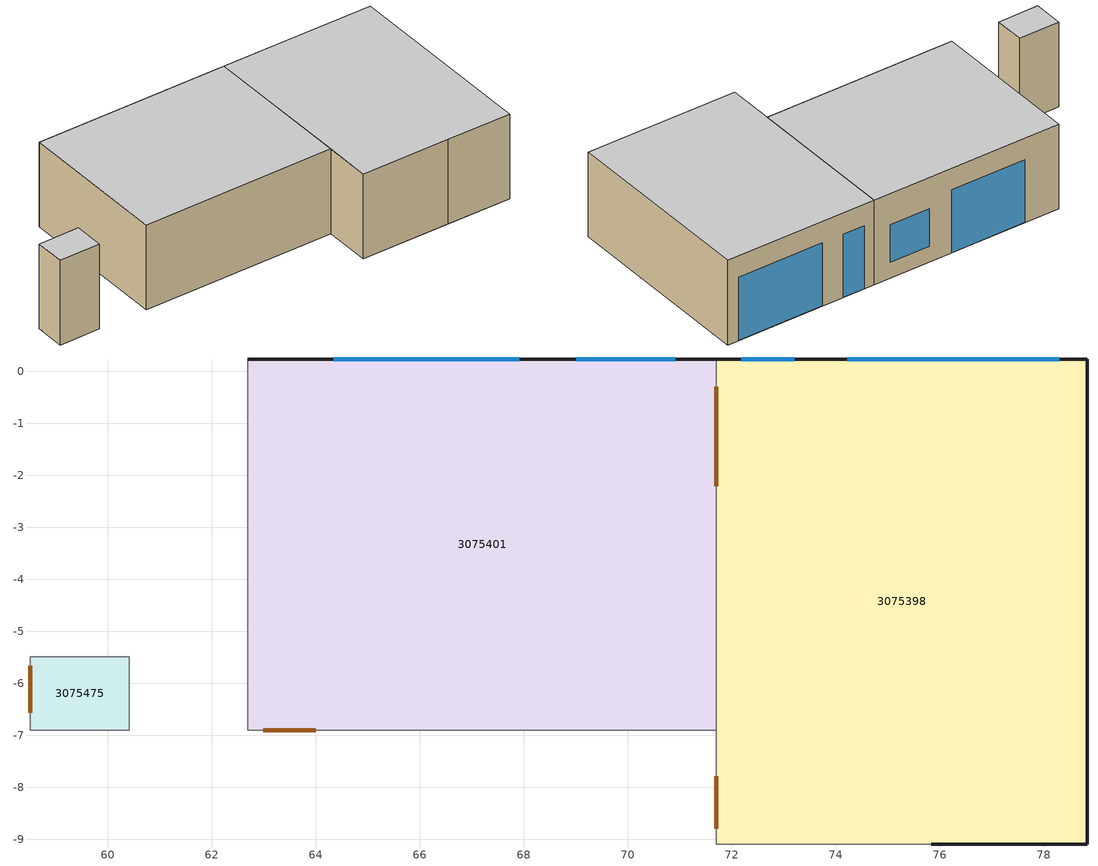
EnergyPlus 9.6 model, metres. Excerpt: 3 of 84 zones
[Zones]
3075401
 floor ground (7595720): 71.7,0.23 71.7,-6.9 62.7,-6.9 62.7,0.23 z46.64
 wall outside (7491882): 71.7,0.23 62.7,0.23 z46.64:50.68
 wall to 3075398 (7514533_Adjacent): 71.7,-6.9 71.7,0.23 z46.64:50.68
 wall to 3075364 (7515037): 62.7,-6.9 71.7,-6.9 z46.64:50.68
 wall to 3075375 (7515233): 62.7,0.23 62.7,-6.9 z46.64:50.68
 window (7537627): 67.92,0.23 64.35,0.23 z46.66:49.66
 window (7537741): 70.91,0.23 69.01,0.23 z47.4:49.2
 door inside (7559049): 71.7,-2.21 71.7,-0.3 z46.65:48.76
 door inside (7559370): 62.99,-6.9 64,-6.9 z46.65:48.76
 ceiling to 3075620 (7600772): 71.7,-6.9 71.7,0.23 62.7,0.23 62.7,-6.9 z50.68
3075398
 floor ground (7595720): 78.83,0.23 78.83,-9.09 71.7,-9.09 71.7,0.23 z46.64
 wall outside (7491699): 75.83,-9.09 78.83,-9.09 z46.64:50.68
 wall outside (7491806): 78.83,-9.09 78.83,0.23 z46.64:50.68
 wall outside (7491882): 78.83,0.23 71.7,0.23 z46.64:50.68
 wall to 3075364 (7514227): 71.7,-9.09 75.83,-9.09 z46.64:50.68
 wall to 3075364 (7514533): 71.7,-6.9 71.7,-9.09 z46.64:50.68
 window (7538308): 78.3,0.23 74.22,0.23 z46.66:49.66
 window (7538232): 73.2,0.23 72.18,0.23 z46.66:49.66
 door inside (7559431): 71.7,-7.79 71.7,-8.8 z46.65:48.76
 ceiling to 3075618 (7600772): 78.83,-9.09 78.83,0.23 71.7,0.23 71.7,-9.09 z50.68
3075475
 floor ground (7595720): 60.41,-5.49 60.41,-6.9 58.52,-6.9 58.52,-5.49 z46.64
 wall to 3075364 (7515393): 58.52,-6.9 60.41,-6.9 z46.64:50.68
 wall to 3075375 (7557749): 60.41,-6.9 60.41,-5.49 z46.64:50.68
 wall to 3075472 (7557750_Adjacent): 58.52,-5.49 58.52,-6.9 z46.64:50.68
 wall to 3075651 (7557751_Adjacent): 60.41,-5.49 58.52,-5.49 z46.64:50.68
 door inside (7558647): 58.52,-5.66 58.52,-6.57 z46.65:48.76
 ceiling to 3075660 (7600772): 60.41,-6.9 60.41,-5.49 58.52,-5.49 58.52,-6.9 z50.68
[Schedule:Compact]
3075702_NORM: Through: 08/31, For: AllDays, Until: 24:00, 0, Through: 09/01, For: AllDays, Until: 07:30, 0, Until: 08:00, 0.3, Until: 08:30, 0.6, Until: 09:00, 0.6, Until: 09:30, 0, Until: 10:00, 0, Until: 10:30, 1, Until: 11:00, 1, Until: 11:30, 0, Until: 12:00, 0, Until: 12:30, 0.7, Until: 13:00, 0.7, Until: 13:30, 0.7, Until: 14:00, 0, Until: 14:30, 0.4, Until: 15:00, 0.4, Until: 15:30, 0, Until: 16:00, 0, Until: 16:30, 0, Until: 17:00, 0, Until: 17:30, 0, Until: 24:00, 0, Through: 09/02, For: AllDays, Until: 07:30, 0, Until: 08:00, 0.2, Until: 08:30, 0.4, Until: 09:00, 1, Until: 09:30, 1, Until: 10:00, 0, Until: 10:30, 0, Until: 11:00, 0.2, Until: 11:30, 0.2, Until: 12:00, 0, Until: 12:30, 0, Until: 13:00, 0, Until: 13:30, 0, Until: 14:00, 0, Until: 14:30, 0, Until: 15:00, 0, Until: 15:30, 0, Until: 16:00, 0, Until: 16:30, 0.3, Until: 17:00, 0.3, Until: 17:30, 0.2, Until: 24:00, 0, Through: 09/03, For: AllDays, Until: 07:30, 0, Until: 08:00, 0.2, Until: 08:30, 0.4, Until: 09:00, 0.4, Until: 09:30, 0.1, Until: 10:00, 0.1, Until: 10:30, 0.7, Until: 11:00, 0.7, Until: 11:30, 1, Until: 12:00, 1, Until: 12:30, 0, Until: 13:00, 0.4, Until: 13:30, 0.4, Until: 14:00, 0.4, Until: 14:30, 0.4, Until: 15:00, 0, Until: 15:30, 0, Until: 16:00, 0, Until: 16:30, 0, Until: 17:00, 0.2, Until: 17:30, 0.1, Until: 24:00, 0, Through: 09/04, For: AllDays, Until: 07:30, 0, Until: 08:00, 0.1, Until: 08:30, 0.2, Until: 09:00, 0.2, Until: 09:30, 0.2, Until: 10:00, 0, Until: 10:30, 1, Until: 11:00, 1, Until: 11:30, 0.4, Until: 12:00, 0.4, Until: 12:30, 0, Until: 13:00, 0, Until: 13:30, 0, Until: 14:00, 0, Until: 14:30, 0, Until: 15:00, 0, Until: 15:30, 0, Until: 16:00, 0, Until: 16:30, 0, Until: 17:00, 0, Until: 17:30, 0, Until: 24:00, 0, Through: 09/05, For: AllDays, Until: 07:30, 0, Until: 08:00, 0, Until: 08:30, 0, Until: 09:00, 0, Until: 09:30, 0, Until: 10:00, 0, Until: 10:30, 0, Until: 11:00, 0, Until: 11:30, 0, Until: 12:00, 0, Until: 12:30, 0, Until: 13:00, 0, Until: 13:30, 0, Until: 14:00, 0, Until: 14:30, 0, Until: 15:00, 0, Until: 15:30, 0, Until: 16:00, 0, Until: 16:30, 0, Until: 17:00, 0, Until: 17:30, 0, Until: 24:00, 0, Through: 09/06, For: AllDays, Until: 07:30, 0, Until: 08:00, 0, Until: 08:30, 0, Until: 09:00, 0, Until: 09:30, 0, Until: 10:00, 0, Until: 10:30, 0, Until: 11:00, 0, Until: 11:30, 0, Until: 12:00, 0, Until: 12:30, 0, Until: 13:00, 0, Until: 13:30, 0, Until: 14:00, 0, Until: 14:30, 0, Until: 15:00, 0, Until: 15:30, 0, Until: 16:00, 0, Until: 16:30, 0, Until: 17:00, 0, Until: 17:30, 0, Until: 24:00, 0, Through: 09/07, For: AllDays, Until: 07:30, 0, Until: 08:00, 0.5, Until: 08:30, 1, Until: 09:00, 1, Until: 09:30, 1, Until: 10:00, 0, Until: 10:30, 0.4, Until: 11:00, 0.4, Until: 11:30, 0, Until: 12:00, 0.1, Until: 12:30, 0.1, Until: 13:00, 0, Until: 13:30, 0, Until: 14:00, 0, Until: 14:30, 0, Until: 15:00, 0, Until: 15:30, 0, Until: 16:00, 0, Until: 16:30, 0, Until: 17:00, 0, Until: 17:30, 0, Until: 24:00, 0, Through: 09/08, For: AllDays, Until: 07:30, 0, Until: 08:00, 0.1, Until: 08:30, 0.1, Until: 09:00, 0.1, Until: 09:30, 0.1, Until: 10:00, 0.1, Until: 10:30, 0.2, Until: 11:00, 0.2, Until: 11:30, 0.2, Until: 12:00, 0.2, Until: 12:30, 0.2, Until: 13:00, 1, Until: 13:30, 1, Until: 14:00, 0, Until: 14:30, 0.1, Until: 15:00, 0.1, Until: 15:30, 0.1, Until: 16:00, 0, Until: 16:30, 0, Until: 17:00, 0.6, Until: 17:30, 0.3, Until: 24:00, 0, Through: 09/09, For: AllDays, Until: 07:30, 0, Until: 08:00, 0.5, Until: 08:30, 1, Until: 09:00, 1, Until: 09:30, 0, Until: 10:00, 0, Until: 10:30, 0.5, Until: 11:00, 0.5, Until: 11:30, 0.5, Until: 12:00, 0, Until: 12:30, 0, Until: 13:00, 0, Until: 13:30, 0, Until: 14:00, 0, Until: 14:30, 0, Until: 15:00, 0, Until: 15:30, 0, Until: 16:00, 0, Until: 16:30, 0, Until: 17:00, 0, Until: 17:30, 0, Until: 24:00, 0, Through: 09/10, For: AllDays, Until: 07:30, 0, Until: 08:00, 0.5, Until: 08:30, 1, Until: 09:00, 0, Until: 09:30, 0.1, Until: 10:00, 0.1, Until: 10:30, 0.1, Until: 11:00, 0.1, Until: 11:30, 0.1, Until: 12:00, 0.3, Until: 12:30, 0.3, Until: 13:00, 0.3, Until: 13:30, 0.3, Until: 14:00, 0, Until: 14:30, 0, Until: 15:00, 0, Until: 15:30, 0, Until: 16:00, 0, Until: 16:30, 0, Until: 17:00, 0.2, Until: 17:30, 0.1, Until: 24:00, 0, Through: 09/11, For: AllDays, Until: 07:30, 0, Until: 08:00, 0.1, Until: 08:30, 0.2, Until: 09:00, 0.2, Until: 09:30, 0.2, Until: 10:00, 0, Until: 10:30, 1, Until: 11:00, 1, Until: 11:30, 1, Until: 12:00, 0, Until: 12:30, 0, Until: 13:00, 1, Until: 13:30, 1, Until: 14:00, 0.5, Until: 14:30, 0.5, Until: 15:00, 0, Until: 15:30, 0, Until: 16:00, 0, Until: 16:30, 0, Until: 17:00, 0.1, Until: 17:30, 0, Until: 24:00, 0, Through: 09/12, For: AllDays, Until: 07:30, 0, Until: 08:00, 0, Until: 08:30, 0, Until: 09:00, 0, Until: 09:30, 0, Until: 10:00, 0, Until: 10:30, 0, Until: 11:00, 0, Until: 11:30, 0, Until: 12:00, 0, Until: 12:30, 0, Until: 13:00, 0, Until: 13:30, 0, Until: 14:00, 0, Until: 14:30, 0, Until: 15:00, 0, Until: 15:30, 0, Until: 16:00, 0, Until: 16:30, 0, Until: 17:00, 0, Until: 17:30, 0, Until: 24:00, 0, Through: 09/13, For: AllDays, Until: 07:30, 0, Until: 08:00, 0, Until: 08:30, 0, Until: 09:00, 0, Until: 09:30, 0, Until: 10:00, 0, Until: 10:30, 0, Until: 11:00, 0, Until: 11:30, 0, Until: 12:00, 0, Until: 12:30, 0, Until: 13:00, 0, Until: 13:30, 0, Until: 14:00, 0, Until: 14:30, 0, Until: 15:00, 0, Until: 15:30, 0, Until: 16:00, 0, Until: 16:30, 0, Until: 17:00, 0, Until: 17:30, 0, Until: 24:00, 0, Through: 09/14, For: AllDays, Until: 07:30, 0, Until: 08:00, 0.5, Until: 08:30, 1, Until: 09:00, 0, Until: 09:30, 0, Until: 10:00, 0.3, Until: 10:30, 0.3, Until: 11:00, 0.3, Until: 11:30, 0.1, Until: 12:00, 0.1, Until: 12:30, 0.6, Until: 13:00, 0.6, Until: 13:30, 0.3, Until: 14:00, 0.3, Until: 14:30, 0, Until: 15:00, 0, Until: 15:30, 0, Until: 16:00, 0, Until: 16:30, 0.8, Until: 17:00, 0.8, Until: 17:30, 0.4, Until: 24:00, 0, Through: 09/15, For: AllDays, Until: 07:30, 0, Until: 08:00, 0.1, Until: 08:30, 0.3, Until: 09:00, 0.3, Until: 09:30, 0.2, Until: 10:00, 0.2, Until: 10:30, 1, Until: 11:00, 1, Until: 11:30, 0, Until: 12:00, 0, Until: 12:30, 0, Until: 13:00, 0, Until: 13:30, 0.2, Until: 14:00, 0.2, Until: 14:30, 0, Until: 15:00, 0, Until: 15:30, 0, Until: 16:00, 0, Until: 16:30, 0, Until: 17:00, 0.9, Until: 17:30, 0.5, Until: 24:00, 0, Through: 09/16, For: AllDays, Until: 07:30, 0, Until: 08:00, 0.5, Until: 08:30, 1, Until: 09:00, 1, Until: 09:30, 0, Until: 10:00, 0, Until: 10:30, 0.8, Until: 11:00, 0.8, Until: 11:30, 0, Until: 12:00, 0, Until: 12:30, 0, Until: 13:00, 0, Until: 13:30, 0, Until: 14:00, 0, Until: 14:30, 0, Until: 15:00, 0, Until: 15:30, 0, Until: 16:00, 0, Until: 16:30, 0, Until: 17:00, 0, Until: 17:30, 0, Until: 24:00, 0, Through: 09/17, For: AllDays, Until: 07:30, 0, Until: 08:00, 0.2, Until: 08:30, 0.5, Until: 09:00, 0.5, Until: 09:30, 0.5, Until: 10:00, 0.5, Until: 10:30, 0.1, Until: 11:00, 0.1, Until: 11:30, 0.1, Until: 12:00, 0.1, Until: 12:30, 0.1, Until: 13:00, 1, Until: 13:30, 1, Until: 14:00, 1, Until: 14:30, 0, Until: 15:00, 0, Until: 15:30, 0, Until: 16:00, 0, Until: 16:30, 0, Until: 17:00, 0.1, Until: 17:30, 0.1, Until: 24:00, 0, Through: 09/18, For: AllDays, Until: 07:30, 0, Until: 08:00, 0, Until: 08:30, 0.1, Until: 09:00, 0, Until: 09:30, 0.8, Until: 10:00, 0.8, Until: 10:30, 0.8, Until: 11:00, 0.8, Until: 11:30, 0.3, Until: 12:00, 0.3, Until: 12:30, 0.3, Until: 13:00, 1, Until: 13:30, 1, Until: 14:00, 1, Until: 14:30, 0, Until: 15:00, 0, Until: 15:30, 0, Until: 16:00, 0, Until: 16:30, 0, Until: 17:00, 0, Until: 17:30, 0, Until: 24:00, 0, Through: 09/19, For: AllDays, Until: 07:30, 0, Until: 08:00, 0, Until: 08:30, 0, Until: 09:00, 0, Until: 09:30, 0, Until: 10:00, 0, Until: 10:30, 0, Until: 11:00, 0, Until: 11:30, 0, Until: 12:00, 0, Until: 12:30, 0, Until: 13:00, 0, Until: 13:30, 0, Until: 14:00, 0, Until: 14:30, 0, Until: 15:00, 0, Until: 15:30, 0, Until: 16:00, 0, Until: 16:30, 0, Until: 17:00, 0, Until: 17:30, 0, Until: 24:00, 0, Through: 09/20, For: AllDays, Until: 07:30, 0, Until: 08:00, 0, Until: 08:30, 0, Until: 09:00, 0, Until: 09:30, 0, Until: 10:00, 0, Until: 10:30, 0, Until: 11:00, 0, Until: 11:30, 0, Until: 12:00, 0, Until: 12:30, 0, Until: 13:00, 0, Until: 13:30, 0, Until: 14:00, 0, Until: 14:30, 0, Until: 15:00, 0, Until: 15:30, 0, Until: 16:00, 0, Until: 16:30, 0, Until: 17:00, 0, Until: 17:30, 0, Until: 24:00, 0, Through: 09/21, For: AllDays, Until: 07:30, 0, Until: 08:00, 0.5, Until: 08:30, 1, Until: 09:00, 1, Until: 09:30, 0.3, Until: 10:00, 0.3, Until: 10:30, 0.4, Until: 11:00, 0.4, Until: 11:30, 0, Until: 12:00, 0.3, Until: 12:30, 0.3, Until: 13:00, 0.1, Until: 13:30, 0.1, Until: 14:00, 0.1, Until: 14:30, 0.1, Until: 15:00, 0, Until: 15:30, 0, Until: 16:00, 0, Until: 16:30, 0, Until: 17:00, 0.3, Until: 17:30, 0.1, Until: 24:00, 0, Through: 09/22, For: AllDays, Until: 07:30, 0, Until: 08:00, 0, Until: 08:30, 0.1, Until: 09:00, 0.1, Until: 09:30, 0.1, Until: 10:00, 0.1, Until: 10:30, 0.1, Until: 11:00, 0.1, Until: 11:30, 0.1, Until: 12:00, 0, Until: 12:30, 0.1, Until: 13:00, 0.1, Until: 13:30, 0.1, Until: 14:00, 0.1, Until: 14:30, 0, Until: 15:00, 0, Until: 15:30, 0, Until: 16:00, 0, Until: 16:30, 0, Until: 17:00, 0, Until: 17:30, 0, Until: 24:00, 0, Through: 09/23, For: AllDays, Until: 07:30, 0, Until: 08:00, 0.3, Until: 08:30, 0.6, Until: 09:00, 0.6, Until: 09:30, 0, Until: 10:00, 1, Until: 10:30, 1, Until: 11:00, 0, Until: 11:30, 0.4, Until: 12:00, 0.4, Until: 12:30, 0, Until: 13:00, 0, Until: 13:30, 0, Until: 14:00, 0, Until: 14:30, 0, Until: 15:00, 0, Until: 15:30, 0, Until: 16:00, 0, Until: 16:30, 0, Until: 17:00, 0, Until: 17:30, 0, Until: 24:00, 0, Through: 09/24, For: AllDays, Until: 07:30, 0, Until: 08:00, 0, Until: 08:30, 0, Until: 09:00, 1, Until: 09:30, 1, Until: 10:00, 1, Until: 10:30, 0, Until: 11:00, 0, Until: 11:30, 0, Until: 12:00, 0.4, Until: 12:30, 0.4, Until: 13:00, 0.6, Until: 13:30, 0.6, Until: 14:00, 0, Until: 14:30, 0, Until: 15:00, 0, Until: 15:30, 0, Until: 16:00, 0.2, Until: 16:30, 0.2, Until: 17:00, 0.2, Until: 17:30, 0.1, Until: 24:00, 0, Through: 09/25, For: AllDays, Until: 07:30, 0, Until: 08:00, 0, Until: 08:30, 0.1, Until: 09:00, 0.1, Until: 09:30, 0.1, Until: 10:00, 0.1, Until: 10:30, 0.1, Until: 11:00, 0.1, Until: 11:30, 0, Until: 12:00, 0.5, Until: 12:30, 0.5, Until: 13:00, 1, Until: 13:30, 1, Until: 14:00, 0.6, Until: 14:30, 0.6, Until: 15:00, 0, Until: 15:30, 0, Until: 16:00, 0, Until: 16:30, 0, Until: 17:00, 0, Until: 17:30, 0, Until: 24:00, 0, Through: 09/26, For: AllDays, Until: 07:30, 0, Until: 08:00, 0, Until: 08:30, 0, Until: 09:00, 0, Until: 09:30, 0, Until: 10:00, 0, Until: 10:30, 0, Until: 11:00, 0, Until: 11:30, 0, Until: 12:00, 0, Until: 12:30, 0, Until: 13:00, 0, Until: 13:30, 0, Until: 14:00, 0, Until: 14:30, 0, Until: 15:00, 0, Until: 15:30, 0, Until: 16:00, 0, Until: 16:30, 0, Until: 17:00, 0, Until: 17:30, 0, Until: 24:00, 0, Through: 09/27, For: AllDays, Until: 07:30, 0, Until: 08:00, 0, Until: 08:30, 0, Until: 09:00, 0, Until: 09:30, 0, Until: 10:00, 0, Until: 10:30, 0, Until: 11:00, 0, Until: 11:30, 0, Until: 12:00, 0, Until: 12:30, 0, Until: 13:00, 0, Until: 13:30, 0, Until: 14:00, 0, Until: 14:30, 0, Until: 15:00, 0, Until: 15:30, 0, Until: 16:00, 0, Until: 16:30, 0, Until: 17:00, 0, Until: 17:30, 0, Until: 24:00, 0, Through: 09/28, For: AllDays, Until: 07:30, 0, Until: 08:00, 0.1, Until: 08:30, 0.2, Until: 09:00, 0.2, Until: 09:30, 0, Until: 10:00, 1, Until: 10:30, 1, Until: 11:00, 1, Until: 11:30, 0.4, Until: 12:00, 0.4, Until: 12:30, 0, Until: 13:00, 0.2, Until: 13:30, 0.2, Until: 14:00, 0.2, Until: 14:30, 0, Until: 15:00, 0, Until: 15:30, 0, Until: 16:00, 0, Until: 16:30, 0, Until: 17:00, 0.2, Until: 17:30, 0.1, Until: 24:00, 0, Through: 09/29, For: AllDays, Until: 07:30, 0, Until: 08:00, 0.2, Until: 08:30, 0.3, Until: 09:00, 0.3, Until: 09:30, 0.3, Until: 10:00, 0.3, Until: 10:30, 0.1, Until: 11:00, 0.1, Until: 11:30, 0.1, Until: 12:00, 0, Until: 12:30, 0, Until: 13:00, 1, Until: 13:30, 1, Until: 14:00, 1, Until: 14:30, 0, Until: 15:00, 0, Until: 15:30, 0, Until: 16:00, 0, Until: 16:30, 0, Until: 17:00, 0.1, Until: 17:30, 0, Until: 24:00, 0, Through: 09/30, For: AllDays, Until: 07:30, 0, Until: 08:00, 0.2, Until: 08:30, 0.3, Until: 09:00, 0.3, Until: 09:30, 0, Until: 10:00, 1, Until: 10:30, 1, Until: 11:00, 0, Until: 11:30, 0, Until: 12:00, 0, Until: 12:30, 0, Until: 13:00, 0, Until: 13:30, 0, Until: 14:00, 0, Until: 14:30, 0, Until: 15:00, 0.2, Until: 15:30, 0.2, Until: 16:00, 0, Until: 16:30, 0, Until: 17:00, 0, Until: 17:30, 0, Until: 24:00, 0, Through: 12/31, For: AllDays, Until: 24:00, 0
3075702_L: Through: 08/31, For: AllDays, Until: 24:00, 0, Through: 09/01, For: AllDays, Until: 07:30, 0, Until: 08:00, 1, Until: 08:30, 1, Until: 09:00, 1, Until: 09:30, 0, Until: 10:00, 0, Until: 10:30, 1, Until: 11:00, 1, Until: 11:30, 0, Until: 12:00, 0, Until: 12:30, 1, Until: 13:00, 1, Until: 13:30, 1, Until: 14:00, 0, Until: 14:30, 1, Until: 15:00, 1, Until: 15:30, 0, Until: 16:00, 0, Until: 16:30, 0, Until: 17:00, 0, Until: 17:30, 0, Until: 24:00, 0, Through: 09/02, For: AllDays, Until: 07:30, 0, Until: 08:00, 1, Until: 08:30, 1, Until: 09:00, 1, Until: 09:30, 1, Until: 10:00, 0, Until: 10:30, 0, Until: 11:00, 1, Until: 11:30, 1, Until: 12:00, 0, Until: 12:30, 0, Until: 13:00, 0, Until: 13:30, 0, Until: 14:00, 0, Until: 14:30, 0, Until: 15:00, 0, Until: 15:30, 0, Until: 16:00, 0, Until: 16:30, 1, Until: 17:00, 1, Until: 17:30, 1, Until: 24:00, 0, Through: 09/03, For: AllDays, Until: 07:30, 0, Until: 08:00, 1, Until: 08:30, 1, Until: 09:00, 1, Until: 09:30, 1, Until: 10:00, 1, Until: 10:30, 1, Until: 11:00, 1, Until: 11:30, 1, Until: 12:00, 1, Until: 12:30, 0, Until: 13:00, 1, Until: 13:30, 1, Until: 14:00, 1, Until: 14:30, 1, Until: 15:00, 0, Until: 15:30, 0, Until: 16:00, 0, Until: 16:30, 0, Until: 17:00, 1, Until: 17:30, 1, Until: 24:00, 0, Through: 09/04, For: AllDays, Until: 07:30, 0, Until: 08:00, 1, Until: 08:30, 1, Until: 09:00, 1, Until: 09:30, 1, Until: 10:00, 0, Until: 10:30, 1, Until: 11:00, 1, Until: 11:30, 1, Until: 12:00, 1, Until: 12:30, 0, Until: 13:00, 0, Until: 13:30, 0, Until: 14:00, 0, Until: 14:30, 0, Until: 15:00, 0, Until: 15:30, 0, Until: 16:00, 0, Until: 16:30, 0, Until: 17:00, 0, Until: 17:30, 0, Until: 24:00, 0, Through: 09/05, For: AllDays, Until: 07:30, 0, Until: 08:00, 0, Until: 08:30, 0, Until: 09:00, 0, Until: 09:30, 0, Until: 10:00, 0, Until: 10:30, 0, Until: 11:00, 0, Until: 11:30, 0, Until: 12:00, 0, Until: 12:30, 0, Until: 13:00, 0, Until: 13:30, 0, Until: 14:00, 0, Until: 14:30, 0, Until: 15:00, 0, Until: 15:30, 0, Until: 16:00, 0, Until: 16:30, 0, Until: 17:00, 0, Until: 17:30, 0, Until: 24:00, 0, Through: 09/06, For: AllDays, Until: 07:30, 0, Until: 08:00, 0, Until: 08:30, 0, Until: 09:00, 0, Until: 09:30, 0, Until: 10:00, 0, Until: 10:30, 0, Until: 11:00, 0, Until: 11:30, 0, Until: 12:00, 0, Until: 12:30, 0, Until: 13:00, 0, Until: 13:30, 0, Until: 14:00, 0, Until: 14:30, 0, Until: 15:00, 0, Until: 15:30, 0, Until: 16:00, 0, Until: 16:30, 0, Until: 17:00, 0, Until: 17:30, 0, Until: 24:00, 0, Through: 09/07, For: AllDays, Until: 07:30, 0, Until: 08:00, 1, Until: 08:30, 1, Until: 09:00, 1, Until: 09:30, 1, Until: 10:00, 0, Until: 10:30, 1, Until: 11:00, 1, Until: 11:30, 0, Until: 12:00, 1, Until: 12:30, 1, Until: 13:00, 0, Until: 13:30, 0, Until: 14:00, 0, Until: 14:30, 0, Until: 15:00, 0, Until: 15:30, 0, Until: 16:00, 0, Until: 16:30, 0, Until: 17:00, 0, Until: 17:30, 0, Until: 24:00, 0, Through: 09/08, For: AllDays, Until: 07:30, 0, Until: 08:00, 1, Until: 08:30, 1, Until: 09:00, 1, Until: 09:30, 1, Until: 10:00, 1, Until: 10:30, 1, Until: 11:00, 1, Until: 11:30, 1, Until: 12:00, 1, Until: 12:30, 1, Until: 13:00, 1, Until: 13:30, 1, Until: 14:00, 0, Until: 14:30, 1, Until: 15:00, 1, Until: 15:30, 1, Until: 16:00, 0, Until: 16:30, 0, Until: 17:00, 1, Until: 17:30, 1, Until: 24:00, 0, Through: 09/09, For: AllDays, Until: 07:30, 0, Until: 08:00, 1, Until: 08:30, 1, Until: 09:00, 1, Until: 09:30, 0, Until: 10:00, 0, Until: 10:30, 1, Until: 11:00, 1, Until: 11:30, 1, Until: 12:00, 0, Until: 12:30, 0, Until: 13:00, 0, Until: 13:30, 0, Until: 14:00, 0, Until: 14:30, 0, Until: 15:00, 0, Until: 15:30, 0, Until: 16:00, 0, Until: 16:30, 0, Until: 17:00, 0, Until: 17:30, 0, Until: 24:00, 0, Through: 09/10, For: AllDays, Until: 07:30, 0, Until: 08:00, 1, Until: 08:30, 1, Until: 09:00, 0, Until: 09:30, 1, Until: 10:00, 1, Until: 10:30, 1, Until: 11:00, 1, Until: 11:30, 1, Until: 12:00, 1, Until: 12:30, 1, Until: 13:00, 1, Until: 13:30, 1, Until: 14:00, 0, Until: 14:30, 0, Until: 15:00, 0, Until: 15:30, 0, Until: 16:00, 0, Until: 16:30, 0, Until: 17:00, 1, Until: 17:30, 1, Until: 24:00, 0, Through: 09/11, For: AllDays, Until: 07:30, 0, Until: 08:00, 1, Until: 08:30, 1, Until: 09:00, 1, Until: 09:30, 1, Until: 10:00, 0, Until: 10:30, 1, Until: 11:00, 1, Until: 11:30, 1, Until: 12:00, 0, Until: 12:30, 0, Until: 13:00, 1, Until: 13:30, 1, Until: 14:00, 1, Until: 14:30, 1, Until: 15:00, 0, Until: 15:30, 0, Until: 16:00, 0, Until: 16:30, 0, Until: 17:00, 1, Until: 17:30, 0, Until: 24:00, 0, Through: 09/12, For: AllDays, Until: 07:30, 0, Until: 08:00, 0, Until: 08:30, 0, Until: 09:00, 0, Until: 09:30, 0, Until: 10:00, 0, Until: 10:30, 0, Until: 11:00, 0, Until: 11:30, 0, Until: 12:00, 0, Until: 12:30, 0, Until: 13:00, 0, Until: 13:30, 0, Until: 14:00, 0, Until: 14:30, 0, Until: 15:00, 0, Until: 15:30, 0, Until: 16:00, 0, Until: 16:30, 0, Until: 17:00, 0, Until: 17:30, 0, Until: 24:00, 0, Through: 09/13, For: AllDays, Until: 07:30, 0, Until: 08:00, 0, Until: 08:30, 0, Until: 09:00, 0, Until: 09:30, 0, Until: 10:00, 0, Until: 10:30, 0, Until: 11:00, 0, Until: 11:30, 0, Until: 12:00, 0, Until: 12:30, 0, Until: 13:00, 0, Until: 13:30, 0, Until: 14:00, 0, Until: 14:30, 0, Until: 15:00, 0, Until: 15:30, 0, Until: 16:00, 0, Until: 16:30, 0, Until: 17:00, 0, Until: 17:30, 0, Until: 24:00, 0, Through: 09/14, For: AllDays, Until: 07:30, 0, Until: 08:00, 1, Until: 08:30, 1, Until: 09:00, 0, Until: 09:30, 0, Until: 10:00, 1, Until: 10:30, 1, Until: 11:00, 1, Until: 11:30, 1, Until: 12:00, 1, Until: 12:30, 1, Until: 13:00, 1, Until: 13:30, 1, Until: 14:00, 1, Until: 14:30, 0, Until: 15:00, 0, Until: 15:30, 0, Until: 16:00, 0, Until: 16:30, 1, Until: 17:00, 1, Until: 17:30, 1, Until: 24:00, 0, Through: 09/15, For: AllDays, Until: 07:30, 0, Until: 08:00, 1, Until: 08:30, 1, Until: 09:00, 1, Until: 09:30, 1, Until: 10:00, 1, Until: 10:30, 1, Until: 11:00, 1, Until: 11:30, 0, Until: 12:00, 0, Until: 12:30, 0, Until: 13:00, 0, Until: 13:30, 1, Until: 14:00, 1, Until: 14:30, 0, Until: 15:00, 0, Until: 15:30, 0, Until: 16:00, 0, Until: 16:30, 0, Until: 17:00, 1, Until: 17:30, 1, Until: 24:00, 0, Through: 09/16, For: AllDays, Until: 07:30, 0, Until: 08:00, 1, Until: 08:30, 1, Until: 09:00, 1, Until: 09:30, 0, Until: 10:00, 0, Until: 10:30, 1, Until: 11:00, 1, Until: 11:30, 0, Until: 12:00, 0, Until: 12:30, 0, Until: 13:00, 0, Until: 13:30, 0, Until: 14:00, 0, Until: 14:30, 0, Until: 15:00, 0, Until: 15:30, 0, Until: 16:00, 0, Until: 16:30, 0, Until: 17:00, 0, Until: 17:30, 0, Until: 24:00, 0, Through: 09/17, For: AllDays, Until: 07:30, 0, Until: 08:00, 1, Until: 08:30, 1, Until: 09:00, 1, Until: 09:30, 1, Until: 10:00, 1, Until: 10:30, 1, Until: 11:00, 1, Until: 11:30, 1, Until: 12:00, 1, Until: 12:30, 1, Until: 13:00, 1, Until: 13:30, 1, Until: 14:00, 1, Until: 14:30, 0, Until: 15:00, 0, Until: 15:30, 0, Until: 16:00, 0, Until: 16:30, 0, Until: 17:00, 1, Until: 17:30, 1, Until: 24:00, 0, Through: 09/18, For: AllDays, Until: 07:30, 0, Until: 08:00, 0, Until: 08:30, 1, Until: 09:00, 0, Until: 09:30, 1, Until: 10:00, 1, Until: 10:30, 1, Until: 11:00, 1, Until: 11:30, 1, Until: 12:00, 1, Until: 12:30, 1, Until: 13:00, 1, Until: 13:30, 1, Until: 14:00, 1, Until: 14:30, 0, Until: 15:00, 0, Until: 15:30, 0, Until: 16:00, 0, Until: 16:30, 0, Until: 17:00, 0, Until: 17:30, 0, Until: 24:00, 0, Through: 09/19, For: AllDays, Until: 07:30, 0, Until: 08:00, 0, Until: 08:30, 0, Until: 09:00, 0, Until: 09:30, 0, Until: 10:00, 0, Until: 10:30, 0, Until: 11:00, 0, Until: 11:30, 0, Until: 12:00, 0, Until: 12:30, 0, Until: 13:00, 0, Until: 13:30, 0, Until: 14:00, 0, Until: 14:30, 0, Until: 15:00, 0, Until: 15:30, 0, Until: 16:00, 0, Until: 16:30, 0, Until: 17:00, 0, Until: 17:30, 0, Until: 24:00, 0, Through: 09/20, For: AllDays, Until: 07:30, 0, Until: 08:00, 0, Until: 08:30, 0, Until: 09:00, 0, Until: 09:30, 0, Until: 10:00, 0, Until: 10:30, 0, Until: 11:00, 0, Until: 11:30, 0, Until: 12:00, 0, Until: 12:30, 0, Until: 13:00, 0, Until: 13:30, 0, Until: 14:00, 0, Until: 14:30, 0, Until: 15:00, 0, Until: 15:30, 0, Until: 16:00, 0, Until: 16:30, 0, Until: 17:00, 0, Until: 17:30, 0, Until: 24:00, 0, Through: 09/21, For: AllDays, Until: 07:30, 0, Until: 08:00, 1, Until: 08:30, 1, Until: 09:00, 1, Until: 09:30, 1, Until: 10:00, 1, Until: 10:30, 1, Until: 11:00, 1, Until: 11:30, 0, Until: 12:00, 1, Until: 12:30, 1, Until: 13:00, 1, Until: 13:30, 1, Until: 14:00, 1, Until: 14:30, 1, Until: 15:00, 0, Until: 15:30, 0, Until: 16:00, 0, Until: 16:30, 0, Until: 17:00, 1, Until: 17:30, 1, Until: 24:00, 0, Through: 09/22, For: AllDays, Until: 07:30, 0, Until: 08:00, 0, Until: 08:30, 1, Until: 09:00, 1, Until: 09:30, 1, Until: 10:00, 1, Until: 10:30, 1, Until: 11:00, 1, Until: 11:30, 1, Until: 12:00, 0, Until: 12:30, 1, Until: 13:00, 1, Until: 13:30, 1, Until: 14:00, 1, Until: 14:30, 0, Until: 15:00, 0, Until: 15:30, 0, Until: 16:00, 0, Until: 16:30, 0, Until: 17:00, 0, Until: 17:30, 0, Until: 24:00, 0, Through: 09/23, For: AllDays, Until: 07:30, 0, Until: 08:00, 1, Until: 08:30, 1, Until: 09:00, 1, Until: 09:30, 0, Until: 10:00, 1, Until: 10:30, 1, Until: 11:00, 0, Until: 11:30, 1, Until: 12:00, 1, Until: 12:30, 0, Until: 13:00, 0, Until: 13:30, 0, Until: 14:00, 0, Until: 14:30, 0, Until: 15:00, 0, Until: 15:30, 0, Until: 16:00, 0, Until: 16:30, 0, Until: 17:00, 0, Until: 17:30, 0, Until: 24:00, 0, Through: 09/24, For: AllDays, Until: 07:30, 0, Until: 08:00, 0, Until: 08:30, 0, Until: 09:00, 1, Until: 09:30, 1, Until: 10:00, 1, Until: 10:30, 0, Until: 11:00, 0, Until: 11:30, 0, Until: 12:00, 1, Until: 12:30, 1, Until: 13:00, 1, Until: 13:30, 1, Until: 14:00, 0, Until: 14:30, 0, Until: 15:00, 0, Until: 15:30, 0, Until: 16:00, 1, Until: 16:30, 1, Until: 17:00, 1, Until: 17:30, 1, Until: 24:00, 0, Through: 09/25, For: AllDays, Until: 07:30, 0, Until: 08:00, 0, Until: 08:30, 1, Until: 09:00, 1, Until: 09:30, 1, Until: 10:00, 1, Until: 10:30, 1, Until: 11:00, 1, Until: 11:30, 0, Until: 12:00, 1, Until: 12:30, 1, Until: 13:00, 1, Until: 13:30, 1, Until: 14:00, 1, Until: 14:30, 1, Until: 15:00, 0, Until: 15:30, 0, Until: 16:00, 0, Until: 16:30, 0, Until: 17:00, 0, Until: 17:30, 0, Until: 24:00, 0, Through: 09/26, For: AllDays, Until: 07:30, 0, Until: 08:00, 0, Until: 08:30, 0, Until: 09:00, 0, Until: 09:30, 0, Until: 10:00, 0, Until: 10:30, 0, Until: 11:00, 0, Until: 11:30, 0, Until: 12:00, 0, Until: 12:30, 0, Until: 13:00, 0, Until: 13:30, 0, Until: 14:00, 0, Until: 14:30, 0, Until: 15:00, 0, Until: 15:30, 0, Until: 16:00, 0, Until: 16:30, 0, Until: 17:00, 0, Until: 17:30, 0, Until: 24:00, 0, Through: 09/27, For: AllDays, Until: 07:30, 0, Until: 08:00, 0, Until: 08:30, 0, Until: 09:00, 0, Until: 09:30, 0, Until: 10:00, 0, Until: 10:30, 0, Until: 11:00, 0, Until: 11:30, 0, Until: 12:00, 0, Until: 12:30, 0, Until: 13:00, 0, Until: 13:30, 0, Until: 14:00, 0, Until: 14:30, 0, Until: 15:00, 0, Until: 15:30, 0, Until: 16:00, 0, Until: 16:30, 0, Until: 17:00, 0, Until: 17:30, 0, Until: 24:00, 0, Through: 09/28, For: AllDays, Until: 07:30, 0, Until: 08:00, 1, Until: 08:30, 1, Until: 09:00, 1, Until: 09:30, 0, Until: 10:00, 1, Until: 10:30, 1, Until: 11:00, 1, Until: 11:30, 1, Until: 12:00, 1, Until: 12:30, 0, Until: 13:00, 1, Until: 13:30, 1, Until: 14:00, 1, Until: 14:30, 0, Until: 15:00, 0, Until: 15:30, 0, Until: 16:00, 0, Until: 16:30, 0, Until: 17:00, 1, Until: 17:30, 1, Until: 24:00, 0, Through: 09/29, For: AllDays, Until: 07:30, 0, Until: 08:00, 1, Until: 08:30, 1, Until: 09:00, 1, Until: 09:30, 1, Until: 10:00, 1, Until: 10:30, 1, Until: 11:00, 1, Until: 11:30, 1, Until: 12:00, 0, Until: 12:30, 0, Until: 13:00, 1, Until: 13:30, 1, Until: 14:00, 1, Until: 14:30, 0, Until: 15:00, 0, Until: 15:30, 0, Until: 16:00, 0, Until: 16:30, 0, Until: 17:00, 1, Until: 17:30, 0, Until: 24:00, 0, Through: 09/30, For: AllDays, Until: 07:30, 0, Until: 08:00, 1, Until: 08:30, 1, Until: 09:00, 1, Until: 09:30, 0, Until: 10:00, 1, Until: 10:30, 1, Until: 11:00, 0, Until: 11:30, 0, Until: 12:00, 0, Until: 12:30, 0, Until: 13:00, 0, Until: 13:30, 0, Until: 14:00, 0, Until: 14:30, 0, Until: 15:00, 1, Until: 15:30, 1, Until: 16:00, 0, Until: 16:30, 0, Until: 17:00, 0, Until: 17:30, 0, Until: 24:00, 0, Through: 12/31, For: AllDays, Until: 24:00, 0
3075704_NORM: Through: 08/31, For: AllDays, Until: 24:00, 0, Through: 09/01, For: AllDays, Until: 07:30, 0, Until: 08:00, 0, Until: 08:30, 0.1, Until: 09:00, 1, Until: 09:30, 1, Until: 10:00, 0, Until: 10:30, 0, Until: 11:00, 0.1, Until: 11:30, 0.1, Until: 12:00, 0, Until: 12:30, 0.5, Until: 13:00, 0.5, Until: 13:30, 0.5, Until: 14:00, 0.5, Until: 14:30, 0, Until: 15:00, 0.1, Until: 15:30, 0.1, Until: 16:00, 0, Until: 16:30, 0, Until: 17:00, 0, Until: 17:30, 0, Until: 24:00, 0, Through: 09/02, For: AllDays, Until: 07:30, 0, Until: 08:00, 0.2, Until: 08:30, 0.4, Until: 09:00, 0.4, Until: 09:30, 0.4, Until: 10:00, 0, Until: 10:30, 1, Until: 11:00, 1, Until: 11:30, 0, Until: 12:00, 0, Until: 12:30, 0, Until: 13:00, 0, Until: 13:30, 0, Until: 14:00, 0, Until: 14:30, 0, Until: 15:00, 0, Until: 15:30, 0, Until: 16:00, 0, Until: 16:30, 0.7, Until: 17:00, 0.7, Until: 17:30, 0.3, Until: 24:00, 0, Through: 09/03, For: AllDays, Until: 07:30, 0, Until: 08:00, 0.5, Until: 08:30, 1, Until: 09:00, 1, Until: 09:30, 0, Until: 10:00, 0.5, Until: 10:30, 0.5, Until: 11:00, 0.5, Until: 11:30, 0.5, Until: 12:00, 0.5, Until: 12:30, 0.3, Until: 13:00, 0.3, Until: 13:30, 1, Until: 14:00, 1, Until: 14:30, 0, Until: 15:00, 0, Until: 15:30, 0, Until: 16:00, 0, Until: 16:30, 0, Until: 17:00, 0, Until: 17:30, 0, Until: 24:00, 0, Through: 09/04, For: AllDays, Until: 07:30, 0, Until: 08:00, 0.5, Until: 08:30, 1, Until: 09:00, 1, Until: 09:30, 0, Until: 10:00, 0, Until: 10:30, 0, Until: 11:00, 0, Until: 11:30, 0, Until: 12:00, 0, Until: 12:30, 0, Until: 13:00, 0, Until: 13:30, 0, Until: 14:00, 0, Until: 14:30, 0, Until: 15:00, 0, Until: 15:30, 0, Until: 16:00, 0, Until: 16:30, 0, Until: 17:00, 0, Until: 17:30, 0, Until: 24:00, 0, Through: 09/05, For: AllDays, Until: 07:30, 0, Until: 08:00, 0, Until: 08:30, 0, Until: 09:00, 0, Until: 09:30, 0, Until: 10:00, 0, Until: 10:30, 0, Until: 11:00, 0, Until: 11:30, 0, Until: 12:00, 0, Until: 12:30, 0, Until: 13:00, 0, Until: 13:30, 0, Until: 14:00, 0, Until: 14:30, 0, Until: 15:00, 0, Until: 15:30, 0, Until: 16:00, 0, Until: 16:30, 0, Until: 17:00, 0, Until: 17:30, 0, Until: 24:00, 0, Through: 09/06, For: AllDays, Until: 07:30, 0, Until: 08:00, 0, Until: 08:30, 0, Until: 09:00, 0, Until: 09:30, 0, Until: 10:00, 0, Until: 10:30, 0, Until: 11:00, 0, Until: 11:30, 0, Until: 12:00, 0, Until: 12:30, 0, Until: 13:00, 0, Until: 13:30, 0, Until: 14:00, 0, Until: 14:30, 0, Until: 15:00, 0, Until: 15:30, 0, Until: 16:00, 0, Until: 16:30, 0, Until: 17:00, 0, Until: 17:30, 0, Until: 24:00, 0, Through: 09/07, For: AllDays, Until: 07:30, 0, Until: 08:00, 0.4, Until: 08:30, 0.8, Until: 09:00, 0.8, Until: 09:30, 0.8, Until: 10:00, 0, Until: 10:30, 1, Until: 11:00, 1, Until: 11:30, 1, Until: 12:00, 1, Until: 12:30, 0, Until: 13:00, 0, Until: 13:30, 0.1, Until: 14:00, 0.1, Until: 14:30, 0.1, Until: 15:00, 0, Until: 15:30, 0, Until: 16:00, 0, Until: 16:30, 0, Until: 17:00, 0, Until: 17:30, 0, Until: 24:00, 0, Through: 09/08, For: AllDays, Until: 07:30, 0, Until: 08:00, 0.2, Until: 08:30, 0.3, Until: 09:00, 0.3, Until: 09:30, 0.3, Until: 10:00, 0, Until: 10:30, 0, Until: 11:00, 0, Until: 11:30, 0, Until: 12:00, 0, Until: 12:30, 0.7, Until: 13:00, 0.7, Until: 13:30, 0.7, Until: 14:00, 0.7, Until: 14:30, 1, Until: 15:00, 1, Until: 15:30, 0, Until: 16:00, 0, Until: 16:30, 0, Until: 17:00, 0, Until: 17:30, 0, Until: 24:00, 0, Through: 09/09, For: AllDays, Until: 07:30, 0, Until: 08:00, 0.4, Until: 08:30, 0.8, Until: 09:00, 0.8, Until: 09:30, 0.1, Until: 10:00, 0.1, Until: 10:30, 1, Until: 11:00, 1, Until: 11:30, 1, Until: 12:00, 0, Until: 12:30, 0, Until: 13:00, 0, Until: 13:30, 0, Until: 14:00, 0, Until: 14:30, 0, Until: 15:00, 0, Until: 15:30, 0, Until: 16:00, 0, Until: 16:30, 0, Until: 17:00, 0, Until: 17:30, 0, Until: 24:00, 0, Through: 09/10, For: AllDays, Until: 07:30, 0, Until: 08:00, 0.3, Until: 08:30, 0.5, Until: 09:00, 0.5, Until: 09:30, 0, Until: 10:00, 0.4, Until: 10:30, 0.4, Until: 11:00, 0.4, Until: 11:30, 0.4, Until: 12:00, 0, Until: 12:30, 0, Until: 13:00, 0, Until: 13:30, 1, Until: 14:00, 1, Until: 14:30, 0, Until: 15:00, 0, Until: 15:30, 0, Until: 16:00, 0, Until: 16:30, 0.4, Until: 17:00, 0.4, Until: 17:30, 0.2, Until: 24:00, 0, Through: 09/11, For: AllDays, Until: 07:30, 0, Until: 08:00, 0.5, Until: 08:30, 1, Until: 09:00, 1, Until: 09:30, 1, Until: 10:00, 0, Until: 10:30, 0, Until: 11:00, 0, Until: 11:30, 0, Until: 12:00, 0.1, Until: 12:30, 0.1, Until: 13:00, 0.1, Until: 13:30, 0.1, Until: 14:00, 0, Until: 14:30, 0.1, Until: 15:00, 0.1, Until: 15:30, 0.1, Until: 16:00, 0.1, Until: 16:30, 0.1, Until: 17:00, 0, Until: 17:30, 0, Until: 24:00, 0, Through: 09/12, For: AllDays, Until: 07:30, 0, Until: 08:00, 0, Until: 08:30, 0, Until: 09:00, 0, Until: 09:30, 0, Until: 10:00, 0, Until: 10:30, 0, Until: 11:00, 0, Until: 11:30, 0, Until: 12:00, 0, Until: 12:30, 0, Until: 13:00, 0, Until: 13:30, 0, Until: 14:00, 0, Until: 14:30, 0, Until: 15:00, 0, Until: 15:30, 0, Until: 16:00, 0, Until: 16:30, 0, Until: 17:00, 0, Until: 17:30, 0, Until: 24:00, 0, Through: 09/13, For: AllDays, Until: 07:30, 0, Until: 08:00, 0, Until: 08:30, 0, Until: 09:00, 0, Until: 09:30, 0, Until: 10:00, 0, Until: 10:30, 0, Until: 11:00, 0, Until: 11:30, 0, Until: 12:00, 0, Until: 12:30, 0, Until: 13:00, 0, Until: 13:30, 0, Until: 14:00, 0, Until: 14:30, 0, Until: 15:00, 0, Until: 15:30, 0, Until: 16:00, 0, Until: 16:30, 0, Until: 17:00, 0, Until: 17:30, 0, Until: 24:00, 0, Through: 09/14, For: AllDays, Until: 07:30, 0, Until: 08:00, 0.5, Until: 08:30, 1, Until: 09:00, 1, Until: 09:30, 0, Until: 10:00, 0.3, Until: 10:30, 0.3, Until: 11:00, 0.3, Until: 11:30, 0.3, Until: 12:00, 0, Until: 12:30, 0, Until: 13:00, 0, Until: 13:30, 0, Until: 14:00, 0, Until: 14:30, 0, Until: 15:00, 0, Until: 15:30, 0, Until: 16:00, 0, Until: 16:30, 0, Until: 17:00, 0, Until: 17:30, 0, Until: 24:00, 0, Through: 09/15, For: AllDays, Until: 07:30, 0, Until: 08:00, 0.2, Until: 08:30, 0.5, Until: 09:00, 0, Until: 09:30, 1, Until: 10:00, 1, Until: 10:30, 0, Until: 11:00, 0, Until: 11:30, 0.4, Until: 12:00, 0.4, Until: 12:30, 0, Until: 13:00, 0, Until: 13:30, 0, Until: 14:00, 0.2, Until: 14:30, 0.2, Until: 15:00, 0.1, Until: 15:30, 0.1, Until: 16:00, 0, Until: 16:30, 0, Until: 17:00, 0, Until: 17:30, 0, Until: 24:00, 0, Through: 09/16, For: AllDays, Until: 07:30, 0, Until: 08:00, 0, Until: 08:30, 0, Until: 09:00, 0, Until: 09:30, 0, Until: 10:00, 0.1, Until: 10:30, 0.1, Until: 11:00, 1, Until: 11:30, 1, Until: 12:00, 0, Until: 12:30, 0, Until: 13:00, 0, Until: 13:30, 0, Until: 14:00, 0, Until: 14:30, 0, Until: 15:00, 0, Until: 15:30, 0, Until: 16:00, 0, Until: 16:30, 0, Until: 17:00, 0.1, Until: 17:30, 0.1, Until: 24:00, 0, Through: 09/17, For: AllDays, Until: 07:30, 0, Until: 08:00, 0.5, Until: 08:30, 1, Until: 09:00, 0, Until: 09:30, 0.3, Until: 10:00, 0.3, Until: 10:30, 0.7, Until: 11:00, 0.7, Until: 11:30, 0.7, Until: 12:00, 0.7, Until: 12:30, 0, Until: 13:00, 0.4, Until: 13:30, 0.4, Until: 14:00, 0.4, Until: 14:30, 0, Until: 15:00, 0, Until: 15:30, 0, Until: 16:00, 0, Until: 16:30, 0, Until: 17:00, 0, Until: 17:30, 0, Until: 24:00, 0, Through: 09/18, For: AllDays, Until: 07:30, 0, Until: 08:00, 0.5, Until: 08:30, 1, Until: 09:00, 1, Until: 09:30, 1, Until: 10:00, 0, Until: 10:30, 0, Until: 11:00, 0, Until: 11:30, 0, Until: 12:00, 0, Until: 12:30, 0, Until: 13:00, 0.1, Until: 13:30, 0.1, Until: 14:00, 0.1, Until: 14:30, 0, Until: 15:00, 0, Until: 15:30, 0, Until: 16:00, 0, Until: 16:30, 0, Until: 17:00, 0, Until: 17:30, 0, Until: 24:00, 0, Through: 09/19, For: AllDays, Until: 07:30, 0, Until: 08:00, 0, Until: 08:30, 0, Until: 09:00, 0, Until: 09:30, 0, Until: 10:00, 0, Until: 10:30, 0, Until: 11:00, 0, Until: 11:30, 0, Until: 12:00, 0, Until: 12:30, 0, Until: 13:00, 0, Until: 13:30, 0, Until: 14:00, 0, Until: 14:30, 0, Until: 15:00, 0, Until: 15:30, 0, Until: 16:00, 0, Until: 16:30, 0, Until: 17:00, 0, Until: 17:30, 0, Until: 24:00, 0, Through: 09/20, For: AllDays, Until: 07:30, 0, Until: 08:00, 0, Until: 08:30, 0, Until: 09:00, 0, Until: 09:30, 0, Until: 10:00, 0, Until: 10:30, 0, Until: 11:00, 0, Until: 11:30, 0, Until: 12:00, 0, Until: 12:30, 0, Until: 13:00, 0, Until: 13:30, 0, Until: 14:00, 0, Until: 14:30, 0, Until: 15:00, 0, Until: 15:30, 0, Until: 16:00, 0, Until: 16:30, 0, Until: 17:00, 0, Until: 17:30, 0, Until: 24:00, 0, Through: 09/21, For: AllDays, Until: 07:30, 0, Until: 08:00, 0.1, Until: 08:30, 0.3, Until: 09:00, 0.3, Until: 09:30, 0.3, Until: 10:00, 0, Until: 10:30, 0.1, Until: 11:00, 0.1, Until: 11:30, 0, Until: 12:00, 0.3, Until: 12:30, 0.3, Until: 13:00, 0, Until: 13:30, 0, Until: 14:00, 0, Until: 14:30, 0, Until: 15:00, 0, Until: 15:30, 0, Until: 16:00, 0, Until: 16:30, 0, Until: 17:00, 1, Until: 17:30, 0.5, Until: 24:00, 0, Through: 09/22, For: AllDays, Until: 07:30, 0, Until: 08:00, 0.1, Until: 08:30, 0.3, Until: 09:00, 0.3, Until: 09:30, 0.3, Until: 10:00, 0, Until: 10:30, 0.1, Until: 11:00, 0.1, Until: 11:30, 0.1, Until: 12:00, 0, Until: 12:30, 0.1, Until: 13:00, 0.1, Until: 13:30, 0.1, Until: 14:00, 0.1, Until: 14:30, 0.1, Until: 15:00, 0.1, Until: 15:30, 0, Until: 16:00, 0, Until: 16:30, 0, Until: 17:00, 0, Until: 17:30, 0, Until: 24:00, 0, Through: 09/23, For: AllDays, Until: 07:30, 0, Until: 08:00, 0.5, Until: 08:30, 1, Until: 09:00, 1, Until: 09:30, 0.2, Until: 10:00, 0.2, Until: 10:30, 0.9, Until: 11:00, 0.9, Until: 11:30, 0, Until: 12:00, 0, Until: 12:30, 0, Until: 13:00, 0, Until: 13:30, 0, Until: 14:00, 0.1, Until: 14:30, 0.1, Until: 15:00, 0.1, Until: 15:30, 0, Until: 16:00, 0, Until: 16:30, 0, Until: 17:00, 0, Until: 17:30, 0, Until: 24:00, 0, Through: 09/24, For: AllDays, Until: 07:30, 0, Until: 08:00, 0.3, Until: 08:30, 0.5, Until: 09:00, 0, Until: 09:30, 0, Until: 10:00, 0, Until: 10:30, 1, Until: 11:00, 1, Until: 11:30, 0.2, Until: 12:00, 0.2, Until: 12:30, 0.1, Until: 13:00, 0.1, Until: 13:30, 0, Until: 14:00, 0.5, Until: 14:30, 0.5, Until: 15:00, 0, Until: 15:30, 0, Until: 16:00, 0, Until: 16:30, 0, Until: 17:00, 0, Until: 17:30, 0, Until: 24:00, 0, Through: 09/25, For: AllDays, Until: 07:30, 0, Until: 08:00, 0.5, Until: 08:30, 1, Until: 09:00, 1, Until: 09:30, 1, Until: 10:00, 1, Until: 10:30, 0, Until: 11:00, 0, Until: 11:30, 0, Until: 12:00, 0, Until: 12:30, 0.1, Until: 13:00, 0.1, Until: 13:30, 0.1, Until: 14:00, 0, Until: 14:30, 0, Until: 15:00, 0, Until: 15:30, 0, Until: 16:00, 0.1, Until: 16:30, 0.1, Until: 17:00, 0, Until: 17:30, 0, Until: 24:00, 0, Through: 09/26, For: AllDays, Until: 07:30, 0, Until: 08:00, 0, Until: 08:30, 0, Until: 09:00, 0, Until: 09:30, 0, Until: 10:00, 0, Until: 10:30, 0, Until: 11:00, 0, Until: 11:30, 0, Until: 12:00, 0, Until: 12:30, 0, Until: 13:00, 0, Until: 13:30, 0, Until: 14:00, 0, Until: 14:30, 0, Until: 15:00, 0, Until: 15:30, 0, Until: 16:00, 0, Until: 16:30, 0, Until: 17:00, 0, Until: 17:30, 0, Until: 24:00, 0, Through: 09/27, For: AllDays, Until: 07:30, 0, Until: 08:00, 0, Until: 08:30, 0, Until: 09:00, 0, Until: 09:30, 0, Until: 10:00, 0, Until: 10:30, 0, Until: 11:00, 0, Until: 11:30, 0, Until: 12:00, 0, Until: 12:30, 0, Until: 13:00, 0, Until: 13:30, 0, Until: 14:00, 0, Until: 14:30, 0, Until: 15:00, 0, Until: 15:30, 0, Until: 16:00, 0, Until: 16:30, 0, Until: 17:00, 0, Until: 17:30, 0, Until: 24:00, 0, Through: 09/28, For: AllDays, Until: 07:30, 0, Until: 08:00, 0.2, Until: 08:30, 0.5, Until: 09:00, 0.5, Until: 09:30, 0.4, Until: 10:00, 0.4, Until: 10:30, 0.9, Until: 11:00, 0.9, Until: 11:30, 0, Until: 12:00, 0, Until: 12:30, 0, Until: 13:00, 0, Until: 13:30, 0, Until: 14:00, 0, Until: 14:30, 0, Until: 15:00, 0, Until: 15:30, 0, Until: 16:00, 0, Until: 16:30, 0, Until: 17:00, 0, Until: 17:30, 0, Until: 24:00, 0, Through: 09/29, For: AllDays, Until: 07:30, 0, Until: 08:00, 0.3, Until: 08:30, 0.6, Until: 09:00, 0, Until: 09:30, 0, Until: 10:00, 0, Until: 10:30, 0.4, Until: 11:00, 0.4, Until: 11:30, 0.4, Until: 12:00, 0.4, Until: 12:30, 0, Until: 13:00, 0, Until: 13:30, 0, Until: 14:00, 0.1, Until: 14:30, 0.1, Until: 15:00, 0.1, Until: 15:30, 0.1, Until: 16:00, 0, Until: 16:30, 0, Until: 17:00, 0, Until: 17:30, 0, Until: 24:00, 0, Through: 09/30, For: AllDays, Until: 07:30, 0, Until: 08:00, 0.2, Until: 08:30, 0.3, Until: 09:00, 0.3, Until: 09:30, 0.3, Until: 10:00, 1, Until: 10:30, 1, Until: 11:00, 0.2, Until: 11:30, 0.2, Until: 12:00, 0, Until: 12:30, 0, Until: 13:00, 0, Until: 13:30, 0, Until: 14:00, 0, Until: 14:30, 0, Until: 15:00, 0.3, Until: 15:30, 0.3, Until: 16:00, 0, Until: 16:30, 0, Until: 17:00, 0, Until: 17:30, 0, Until: 24:00, 0, Through: 12/31, For: AllDays, Until: 24:00, 0
